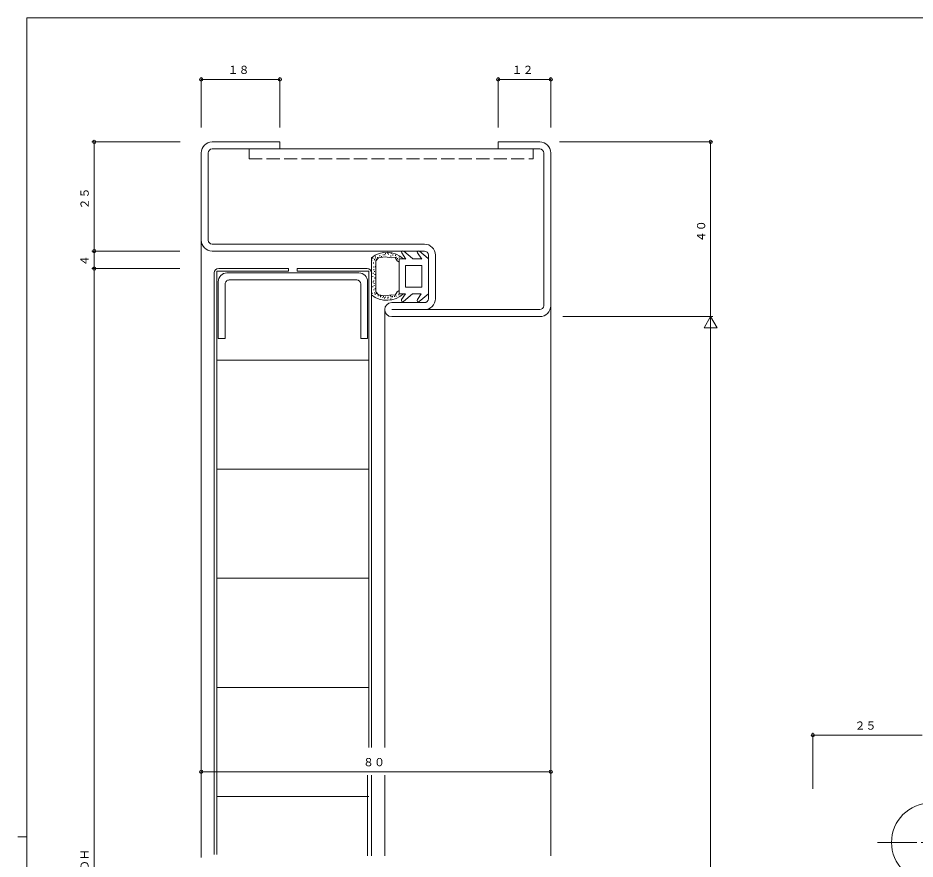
# Model space of a CAD drawing. Units: millimetres on the paper. Extents: x -297 to 270, y -210 to 193.
# Drawn here: x -297 to -91.6, y -1.6 to 191 of the extents above; entities that cross this region are included whole.
import ezdxf
from ezdxf.enums import TextEntityAlignment as Align

# ---------------------------------------------------------------- set-up
doc = ezdxf.new("R2010")
doc.units = ezdxf.units.MM
doc.linetypes.add('CHAIN2', pattern=[12, 9, -1, 1, -1])
doc.linetypes.add('DASHED3', pattern=[4, 3, -1])
for name, color, linetype, lineweight in [('0-1_USER1', 7, 'Continuous', 9), ('0-3_YKK_11', 6, 'Continuous', 9), ('0-4_YKK_12', 7, 'Continuous', 9), ('0-5_YSS_K', 2, 'Continuous', 9), ('0-7_YKK_D', 4, 'Continuous', 9)]:
    doc.layers.add(name, color=color, linetype=linetype, lineweight=lineweight)
doc.styles.add('ＭＳ ゴシック', font='')
doc.styles.get('ＭＳ ゴシック').set_extended_font_data('MS Gothic')

msp = doc.modelspace()

# ---------------------------------------------------------------- linework, layer by layer
at = {"layer": '0-1_USER1'}
for p, q in [((-295, -184), (-295, 191)), ((255, 191), (-295, 191)), ((-297, 3.5), (-295, 3.5))]:
    msp.add_line(p, q, dxfattribs=at)
at = {"layer": '0-3_YKK_11'}
for p, q in [((-255.05, 165.893), (-255.05, 177.419)), ((-255.05, 176.919), (-237.05, 176.919)), ((-237.05, 165.893), (-237.05, 177.419)), ((-187.05, 165.893), (-187.05, 177.419)), ((-175.05, 176.919), (-187.05, 176.919)), ((-175.05, 165.893), (-175.05, 177.419)), ((-259.861, 162.6), (-280.049, 162.6)), ((-279.549, 162.6), (-279.549, 137.6)), ((-173.05, 162.6), (-137.936, 162.599)), ((-138.436, 162.599), (-138.436, 122.6)), ((-259.978, 137.6), (-280.049, 137.6)), ((-259.978, 137.6), (-280.049, 137.6)), ((-279.549, 137.6), (-279.549, 133.6)), ((-259.978, 133.6), (-280.049, 133.6)), ((-259.978, 133.6), (-280.049, 133.6)), ((-279.549, 133.6), (-279.549, -136.4)), ((-172.306, 122.6), (-137.936, 122.6)), ((-172.306, 122.6), (-137.936, 122.6)), ((-139.936, 120.002), (-138.436, 122.6)), ((-138.436, 122.6), (-138.436, -127.4)), ((-115.051, 14.46), (-115.051, 27.258)), ((-115.051, 26.758), (-90.051, 26.758)), ((-255.05, 18.388), (-175.05, 18.388))]:
    msp.add_line(p, q, dxfattribs=at)
msp.add_lwpolyline([(-139.936, 120.002), (-136.936, 120.002), (-138.436, 122.6)], dxfattribs=at)
for centre, start, end in [((-255.05, 176.919), 0, 180), ((-255.05, 176.919), 180, 0), ((-237.05, 176.919), 0, 180), ((-237.05, 176.919), 180, 0), ((-187.05, 176.919), 0, 180), ((-187.05, 176.919), 180, 0), ((-175.05, 176.919), 0, 180), ((-175.05, 176.919), 180, 0), ((-279.549, 162.6), 0, 180), ((-279.549, 162.6), 180, 0), ((-138.436, 162.599), 0, 180), ((-138.436, 162.599), 180, 0), ((-279.549, 137.6), 0, 180), ((-279.549, 137.6), 0, 180), ((-279.549, 137.6), 180, 0), ((-279.549, 137.6), 180, 0), ((-279.549, 133.6), 0, 180), ((-279.549, 133.6), 0, 180), ((-279.549, 133.6), 180, 0), ((-279.549, 133.6), 180, 0), ((-115.051, 26.758), 0, 180), ((-115.051, 26.758), 180, 0), ((-255.05, 18.388), 0, 180), ((-175.05, 18.388), 0, 180), ((-255.05, 18.388), 180, 0), ((-175.05, 18.388), 180, 0)]:
    msp.add_arc(centre, 0.375, start, end, dxfattribs=at)
at = {"layer": '0-4_YKK_12'}
for p, q in [((-255.05, 160.1), (-255.05, 140.1)), ((-253.45, 140.1), (-253.45, 160.1)), ((-176.65, 160.1), (-176.65, 125.1)), ((-175.05, 125.1), (-175.05, 160.1)), ((-203.95, 139.2), (-252.55, 139.2)), ((-252.55, 137.6), (-203.95, 137.6)), ((-203.05, 136.7), (-203.05, 126.7)), ((-201.45, 126.7), (-201.45, 136.7)), ((-249.15, 132.6), (-218.95, 132.6)), ((-219.45, 131), (-248.65, 131)), ((-216.95, 130.6), (-216.95, 117.6)), ((-203.95, 125.8), (-211.45, 125.8)), ((-177.55, 124.2), (-211.45, 124.2)), ((-211.45, 122.6), (-177.55, 122.6))]:
    msp.add_line(p, q, dxfattribs=at)
for points in [[(-252.55, 161), (-237.05, 161), (-237.05, 162.6), (-252.55, 162.6)], [(-177.55, 162.6), (-187.05, 162.6), (-187.05, 161), (-177.55, 161)], [(-249.55, 130.1), (-249.55, 117.6), (-251.15, 117.6), (-251.15, 130.6)], [(-216.95, 117.6), (-218.55, 117.6), (-218.55, 130.1)]]:
    msp.add_lwpolyline(points, dxfattribs=at)
for centre, radius, start, end in [((-252.55, 160.1), 2.5, 90, 180), ((-177.55, 160.1), 2.5, 0, 90), ((-252.55, 160.1), 0.9, 90, 180), ((-177.55, 160.1), 0.9, 0, 90), ((-252.55, 140.1), 2.5, 180, 270), ((-252.55, 140.1), 0.9, 180, 270), ((-203.95, 136.7), 2.5, 0, 90), ((-203.95, 136.7), 0.9, 0, 90), ((-249.15, 130.6), 2, 90, 180.00053), ((-218.95, 130.6), 2, 0.00044, 90), ((-248.65, 130.1), 0.9, 90, 180.00053), ((-219.45, 130.1), 0.9, 0.00053, 90), ((-211.45, 124.2), 1.6, 90, 270), ((-203.95, 126.7), 2.5, 270, 0), ((-203.95, 126.7), 0.9, 270, 0), ((-177.55, 125.1), 2.5, 270, 0), ((-177.55, 125.1), 0.9, 270, 0)]:
    msp.add_arc(centre, radius, start, end, dxfattribs=at)
at = {"layer": '0-5_YSS_K'}
for p, q in [((-237.05, 161), (-187.05, 161)), ((-255.05, -1.25), (-255.05, 140.1)), ((-251.05, 133.6), (-235.05, 133.6)), ((-235.05, 133), (-235.05, 133.6)), ((-233.05, 133.6), (-217.05, 133.6)), ((-233.05, 133.6), (-233.05, 133)), ((-252.05, -0.534), (-252.05, 132.6)), ((-251.45, 133), (-235.05, 133)), ((-251.45, -0.534), (-251.45, 133)), ((-233.05, 133), (-216.65, 133)), ((-216.65, 23.931), (-216.65, 133)), ((-216.05, 23.931), (-216.05, 132.6)), ((-213.05, 23.931), (-213.05, 124.2)), ((-175.05, -0.9), (-175.05, 125.1)), ((-251.45, 112.6), (-216.65, 112.6)), ((-251.45, 87.7), (-216.65, 87.7)), ((-251.45, 62.7), (-216.65, 62.7)), ((-251.45, 37.7), (-216.65, 37.7)), ((-216.95, -0.9), (-216.95, 17.586)), ((-216.05, -0.9), (-216.05, 17.586)), ((-213.05, -0.9), (-213.05, 17.586)), ((-251.45, 12.7), (-216.65, 12.7))]:
    msp.add_line(p, q, dxfattribs=at)
at = {"layer": '0-5_YSS_K', "linetype": 'CHAIN2'}
msp.add_line((-100.227, 2.209), (-75.754, 2.209), dxfattribs=at)
at = {"layer": '0-5_YSS_K'}
for centre, start, end in [((-251.05, 132.6), 90, 180), ((-217.05, 132.6), 0, 90)]:
    msp.add_arc(centre, 1, start, end, dxfattribs=at)
at = {"layer": '0-7_YKK_D', "linetype": 'DASHED3'}
for p, q in [((-179.088, 161), (-244.088, 161)), ((-244.088, 161), (-244.088, 158.7)), ((-179.088, 158.7), (-179.088, 161)), ((-244.088, 158.7), (-179.088, 158.7))]:
    msp.add_line(p, q, dxfattribs=at)
at = {"layer": '0-7_YKK_D'}
for p, q in [((-206.698, 135.917), (-208.704, 137.6)), ((-216.05, 136.077), (-216.05, 127.592)), ((-216.017, 135.439), (-216.017, 135.639)), ((-215.754, 135.868), (-215.754, 136.068)), ((-215.356, 135.562), (-215.356, 135.762)), ((-215.253, 135.749), (-215.253, 135.949)), ((-215.146, 136.167), (-215.146, 136.367)), ((-214.502, 136.042), (-215.05, 135.354)), ((-214.907, 135.63), (-214.907, 135.83)), ((-214.669, 136.035), (-214.669, 136.235)), ((-212.944, 136.316), (-214.502, 136.042)), ((-214.132, 136.441), (-214.132, 136.641)), ((-213.75, 136.226), (-213.75, 136.426)), ((-213.416, 136.644), (-213.416, 136.844)), ((-212.999, 136.668), (-212.999, 136.868)), ((-211.465, 136.046), (-212.944, 136.316)), ((-212.856, 136.966), (-212.856, 137.166)), ((-212.319, 137.002), (-212.319, 137.202)), ((-212.176, 136.799), (-212.176, 136.999)), ((-211.675, 136.393), (-211.675, 136.593)), ((-211.567, 136.954), (-211.567, 137.154)), ((-210.656, 136.144), (-211.465, 136.046)), ((-211.153, 136.596), (-211.153, 136.796)), ((-210.161, 135.41), (-210.656, 136.144)), ((-210.59, 136.538), (-210.59, 136.738)), ((-210.414, 136.057), (-210.414, 136.257)), ((-210.086, 135.764), (-210.086, 135.964)), ((-209.75, 135.835), (-209.75, 131.835)), ((-208.184, 135.835), (-209.75, 135.835)), ((-209.711, 136.116), (-209.711, 136.316)), ((-208.178, 135.757), (-209.146, 137.203)), ((-206.65, 135.835), (-206.698, 135.917)), ((-204.584, 135.835), (-206.65, 135.835)), ((-204.578, 135.757), (-205.546, 137.203)), ((-203.05, 131.93), (-203.05, 135.835)), ((-215.642, 134.758), (-215.642, 134.958)), ((-215.57, 133.847), (-215.57, 134.047)), ((-215.177, 133.918), (-215.177, 134.118)), ((-215.05, 128.315), (-215.05, 135.354)), ((-208.25, 134.335), (-208.25, 131.835)), ((-204.55, 134.335), (-208.25, 134.335)), ((-204.55, 131.835), (-204.55, 134.335)), ((-215.731, 131.702), (-215.731, 131.902)), ((-215.66, 132.435), (-215.66, 132.635)), ((-215.517, 133.257), (-215.517, 133.457)), ((-215.374, 132.828), (-215.374, 133.028)), ((-215.32, 132.149), (-215.32, 132.349)), ((-215.32, 131.362), (-215.32, 131.562)), ((-209.75, 127.835), (-209.75, 131.835)), ((-204.55, 131.835), (-204.55, 129.335)), ((-203.05, 131.93), (-203.05, 127.835)), ((-215.749, 129.361), (-215.749, 129.561)), ((-215.696, 130.433), (-215.696, 130.633)), ((-215.553, 130.701), (-215.553, 130.901)), ((-215.481, 129.629), (-215.481, 129.829)), ((-215.463, 130.076), (-215.463, 130.276)), ((-215.897, 127.852), (-215.897, 128.052)), ((-215.553, 128.628), (-215.553, 128.828)), ((-215.349, 127.948), (-215.349, 128.148)), ((-215.267, 128.914), (-215.267, 129.114)), ((-215.265, 127.602), (-215.265, 127.802)), ((-215.05, 128.315), (-214.502, 127.628)), ((-214.967, 127.793), (-214.967, 127.993)), ((-214.526, 127.268), (-214.526, 127.468)), ((-214.502, 127.628), (-212.945, 127.353)), ((-214.06, 127.327), (-214.06, 127.527)), ((-213.822, 127.292), (-213.822, 127.492)), ((-213.321, 127.16), (-213.321, 127.36)), ((-212.945, 127.353), (-211.465, 127.623)), ((-211.746, 127.315), (-211.746, 127.515)), ((-211.465, 127.623), (-210.656, 127.526)), ((-210.825, 127.13), (-210.825, 127.33)), ((-210.656, 127.526), (-210.161, 128.259)), ((-210.438, 127.189), (-210.438, 127.389)), ((-209.816, 127.518), (-209.816, 127.718)), ((-208.269, 127.835), (-209.75, 127.835)), ((-208.269, 127.835), (-209.171, 126.487)), ((-206.65, 127.835), (-208.729, 126.09)), ((-204.669, 127.835), (-206.65, 127.835)), ((-204.669, 127.835), (-205.571, 126.487)), ((-203.05, 127.835), (-205.129, 126.09)), ((-214.048, 127.053), (-214.048, 127.253)), ((-213.452, 126.886), (-213.452, 127.086)), ((-213.058, 126.755), (-213.058, 126.955)), ((-212.867, 126.958), (-212.867, 127.158)), ((-212.295, 126.743), (-212.295, 126.943)), ((-212.271, 126.922), (-212.271, 127.122)), ((-211.663, 126.552), (-211.663, 126.752)), ((-211.579, 127.089), (-211.579, 127.289)), ((-211.247, 127.084), (-211.247, 127.284))]:
    msp.add_line(p, q, dxfattribs=at)
for points in [[(-203.05, 135.835), (-203.098, 135.917), (-205.104, 137.6)], [(-204.55, 129.335), (-208.25, 129.335), (-208.25, 131.835)]]:
    msp.add_lwpolyline(points, dxfattribs=at)
msp.add_circle((-88.05, 2.209), 9, dxfattribs=at)
for centre, radius, start, end in [((-208.896, 137.37), 0.3, 49.99756, 213.78885), ((-205.297, 137.37), 0.3, 49.99756, 213.78885), ((-212.55, 131.835), 5.5, 46.65823, 129.51962), ((-212.55, 131.835), 4.3, 49.3705, 56.24989), ((-212.55, 131.835), 5.5, 230.48035, 313.34175), ((-212.55, 131.835), 4.3, 303.74989, 310.62927), ((-208.922, 126.32), 0.3, 146.21114, 310.00243), ((-205.322, 126.32), 0.3, 146.21114, 310.00243)]:
    msp.add_arc(centre, radius, start, end, dxfattribs=at)

# ---------------------------------------------------------------- texts
at = {"layer": '0-3_YKK_11', "color": 4, "style": 'ＭＳ ゴシック'}
for s, p in [('１８', (-248.995, 177.619)), ('１２', (-183.995, 177.619)), ('２５', (-105.496, 27.458)), ('８０', (-217.995, 19.088))]:
    msp.add_text(s, height=1.833, dxfattribs=at).set_placement(p, align=Align.BOTTOM_LEFT)
for s, p in [('２５', (-280.249, 147.155)), ('４０', (-139.136, 139.654)), ('４', (-280.249, 134.155)), ('ＤＨ', (-280.249, -4.345))]:
    msp.add_text(s, height=1.833, rotation=90, dxfattribs=at).set_placement(p, align=Align.BOTTOM_LEFT)

doc.saveas('drawing.dxf')
